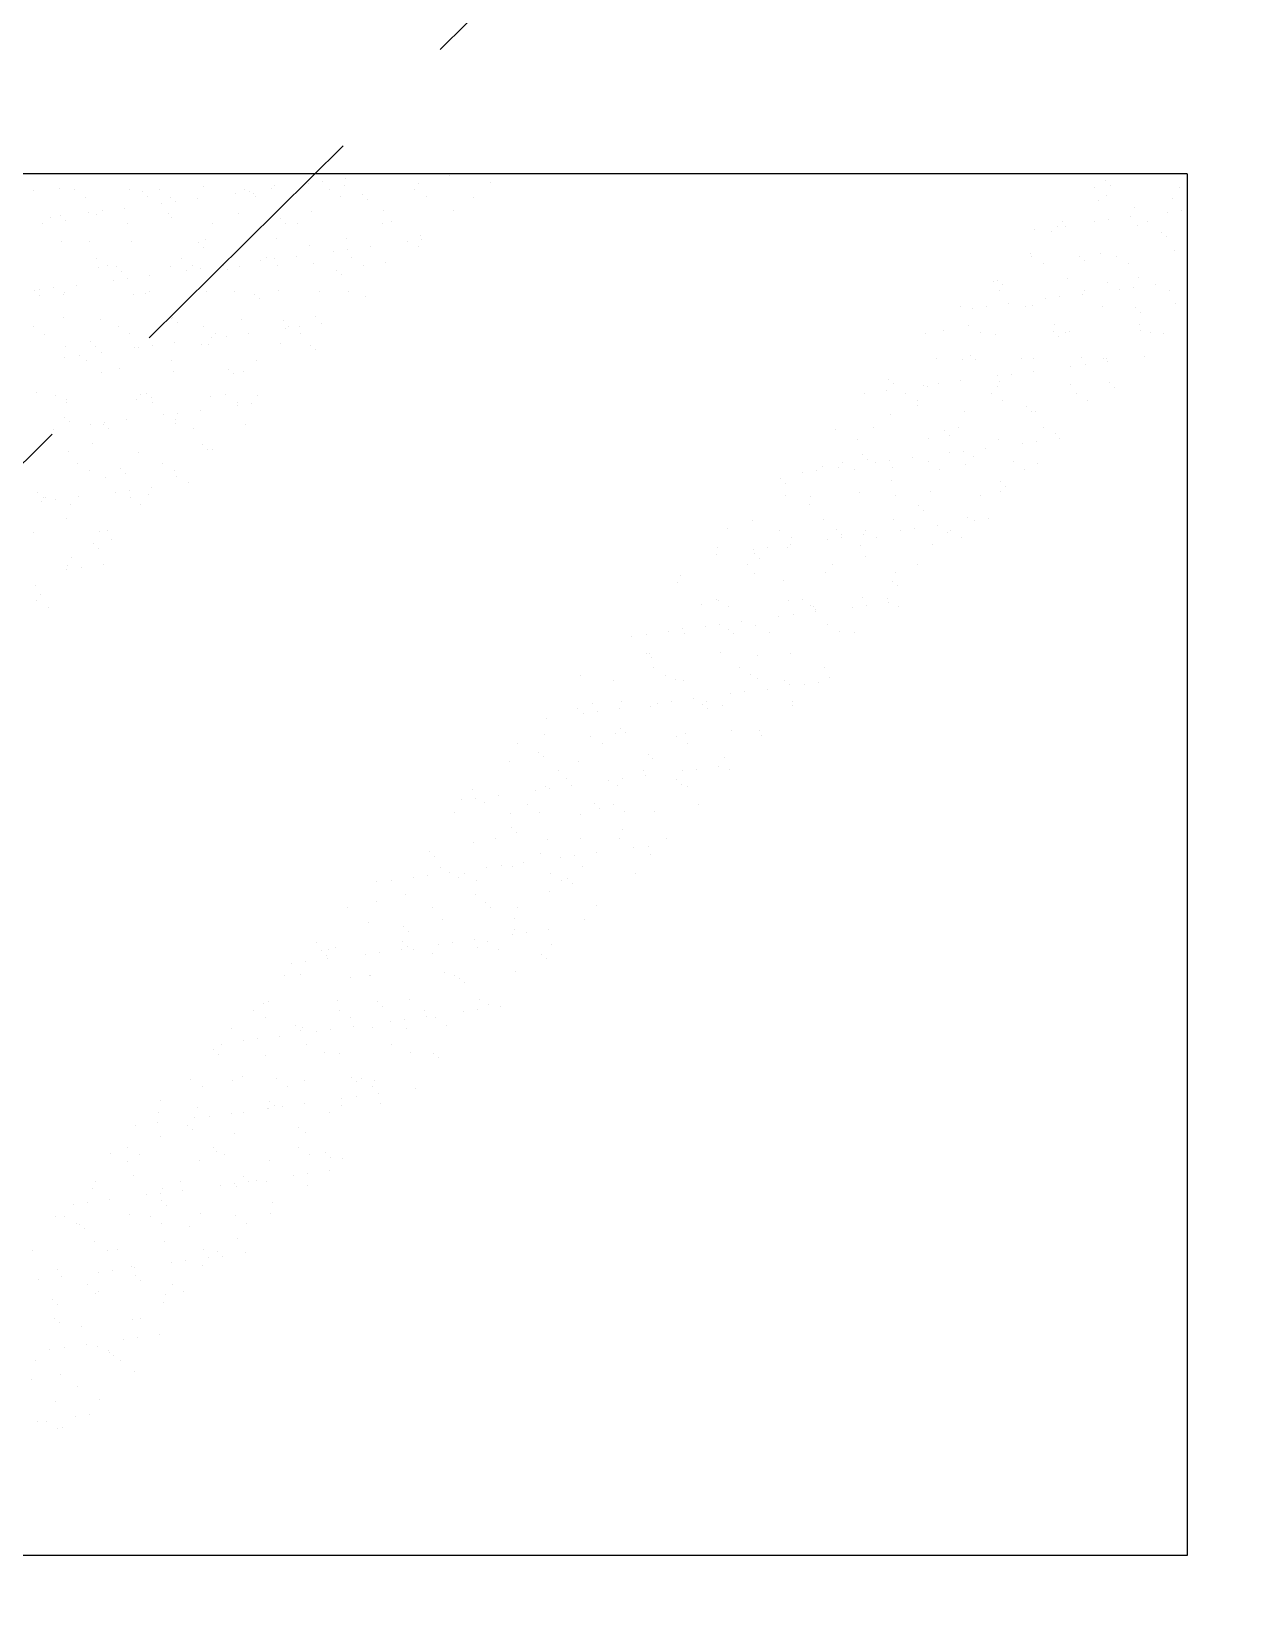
# Model space of a CAD drawing. Extents: x 686 to 7153, y 6615 to 11583.
# Drawn here: x 2783 to 3230, y 9268 to 9849 of the extents above; entities that cross this region are included whole.
import ezdxf

# ---------------------------------------------------------------- set-up
doc = ezdxf.new("R2010")
doc.units = 0
doc.header["$MEASUREMENT"] = 0
doc.linetypes.add('DASHED2', pattern=[0.375, 0.25, -0.125])
for name, color, linetype in [('3', 3, 'CONTINUOUS'), ('7', 7, 'CONTINUOUS'), ('BH', 3, 'CONTINUOUS'), ('TEXT', 3, 'CONTINUOUS')]:
    doc.layers.add(name, color=color, linetype=linetype)

# ---------------------------------------------------------------- blocks, each defined once
blk = doc.blocks.new('Q')
at = {"layer": 'BH'}
for p, q in [((407.25, 1086.48), (407.25, 1086.48)), ((459.84, 1087.33), (459.84, 1087.33)), ((484.75, 1086.54), (484.75, 1086.54)), ((486.01, 1087.66), (486.01, 1087.66)), ((498.33, 1088.33), (498.33, 1088.33)), ((503.53, 1089.01), (503.53, 1089.01)), ((511.59, 1087.54), (511.59, 1087.54)), ((511.66, 1090.08), (511.66, 1090.08)), ((538.6, 1088.51), (538.6, 1088.51)), ((550.03, 1091.38), (550.03, 1091.38)), ((564.78, 1088.85), (564.78, 1088.85)), ((786.25, 1086.79), (786.25, 1086.79)), ((790.04, 1089.39), (790.04, 1089.39)), ((791.88, 1087.7), (791.88, 1087.7)), ((817.39, 1086.84), (817.39, 1086.84)), ((397.49, 1085.87), (397.49, 1085.87)), ((412.55, 1086.11), (412.55, 1086.11)), ((416.77, 1083.42), (416.77, 1083.42)), ((432.83, 1086.36), (432.83, 1086.36)), ((437.5, 1085.52), (437.5, 1085.52)), ((439.35, 1083.84), (439.35, 1083.84)), ((443.69, 1086.16), (443.69, 1086.16)), ((444.49, 1081.24), (444.49, 1081.24)), ((447.91, 1083.48), (447.91, 1083.48)), ((449.7, 1081.93), (449.7, 1081.93)), ((457.83, 1083), (457.83, 1083)), ((471.41, 1084.79), (471.41, 1084.79)), ((474.83, 1086.22), (474.83, 1086.22)), ((476.62, 1085.47), (476.62, 1085.47)), ((478.11, 1084.64), (478.11, 1084.64)), ((479.05, 1083.53), (479.05, 1083.53)), ((505.97, 1086.28), (505.97, 1086.28)), ((510.19, 1083.59), (510.19, 1083.59)), ((518.12, 1084.3), (518.12, 1084.3)), ((519.97, 1082.61), (519.97, 1082.61)), ((537.11, 1086.33), (537.11, 1086.33)), ((541.33, 1083.65), (541.33, 1083.65)), ((558.73, 1083.41), (558.73, 1083.41)), ((787.59, 1082.05), (787.59, 1082.05)), ((790.46, 1084.1), (790.46, 1084.1)), ((814.6, 1083.02), (814.6, 1083.02)), ((403.99, 1075.91), (403.99, 1075.91)), ((407.44, 1076.75), (407.44, 1076.75)), ((409.29, 1075.06), (409.29, 1075.06)), ((417.58, 1077.7), (417.58, 1077.7)), ((420.77, 1077.1), (420.77, 1077.1)), ((422.78, 1078.38), (422.78, 1078.38)), ((430.91, 1079.45), (430.91, 1079.45)), ((446.95, 1077.44), (446.95, 1077.44)), ((448.05, 1075.86), (448.05, 1075.86)), ((472.53, 1077.31), (472.53, 1077.31)), ((488.06, 1075.52), (488.06, 1075.52)), ((499.54, 1078.29), (499.54, 1078.29)), ((525.71, 1078.62), (525.71, 1078.62)), ((551.29, 1078.5), (551.29, 1078.5)), ((791.15, 1075.1), (791.15, 1075.1)), ((799.28, 1076.17), (799.28, 1076.17)), ((800.58, 1079.73), (800.58, 1079.73)), ((812.86, 1077.96), (812.86, 1077.96)), ((818.07, 1078.64), (818.07, 1078.64)), ((400.81, 1073.69), (400.81, 1073.69)), ((431.95, 1073.75), (431.95, 1073.75)), ((463.09, 1073.81), (463.09, 1073.81)), ((489.9, 1073.83), (489.9, 1073.83)), ((494.23, 1073.86), (494.23, 1073.86)), ((525.37, 1073.92), (525.37, 1073.92)), ((528.67, 1074.64), (528.67, 1074.64)), ((539.23, 1069.25), (539.23, 1069.25)), ((764.23, 1071.55), (764.23, 1071.55)), ((770.52, 1070.95), (770.52, 1070.95)), ((772.36, 1072.62), (772.36, 1072.62)), ((774.5, 1074.37), (774.5, 1074.37)), ((775.53, 1072.8), (775.53, 1072.8)), ((785.95, 1074.41), (785.95, 1074.41)), ((801.71, 1073.13), (801.71, 1073.13)), ((805.64, 1074.43), (805.64, 1074.43)), ((810.54, 1070.61), (810.54, 1070.61)), ((407.88, 1067.21), (407.88, 1067.21)), ((417.98, 1067.09), (417.98, 1067.09)), ((433.46, 1067.09), (433.46, 1067.09)), ((458, 1066.74), (458, 1066.74)), ((459.84, 1065.05), (459.84, 1065.05)), ((460.47, 1068.06), (460.47, 1068.06)), ((486.64, 1068.39), (486.64, 1068.39)), ((498.6, 1065.86), (498.6, 1065.86)), ((507.55, 1063.65), (507.55, 1063.65)), ((512.22, 1068.27), (512.22, 1068.27)), ((512.75, 1064.34), (512.75, 1064.34)), ((520.88, 1065.41), (520.88, 1065.41)), ((534.47, 1067.2), (534.47, 1067.2)), ((538.62, 1065.51), (538.62, 1065.51)), ((539.67, 1067.88), (539.67, 1067.88)), ((812.38, 1068.92), (812.38, 1068.92)), ((815.23, 1063.76), (815.23, 1063.76)), ((420.63, 1061.07), (420.63, 1061.07)), ((421.4, 1057.83), (421.4, 1057.83)), ((424.84, 1058.38), (424.84, 1058.38)), ((427.94, 1057.97), (427.94, 1057.97)), ((447.58, 1058.17), (447.58, 1058.17)), ((451.77, 1061.12), (451.77, 1061.12)), ((455.98, 1058.44), (455.98, 1058.44)), ((467.05, 1058.32), (467.05, 1058.32)), ((473.16, 1058.05), (473.16, 1058.05)), ((480.63, 1060.11), (480.63, 1060.11)), ((482.91, 1061.18), (482.91, 1061.18)), ((485.84, 1060.79), (485.84, 1060.79)), ((487.12, 1058.49), (487.12, 1058.49)), ((493.97, 1061.86), (493.97, 1061.86)), ((500.17, 1059.02), (500.17, 1059.02)), ((514.05, 1061.24), (514.05, 1061.24)), ((518.27, 1058.55), (518.27, 1058.55)), ((526.34, 1059.35), (526.34, 1059.35)), ((762.64, 1062.91), (762.64, 1062.91)), ((763.18, 1061.69), (763.18, 1061.69)), ((767.4, 1059), (767.4, 1059)), ((780.47, 1061.83), (780.47, 1061.83)), ((782.32, 1060.14), (782.32, 1060.14)), ((788.22, 1062.78), (788.22, 1062.78)), ((794.32, 1061.74), (794.32, 1061.74)), ((798.54, 1059.06), (798.54, 1059.06)), ((426.8, 1053.02), (426.8, 1053.02)), ((429.78, 1056.28), (429.78, 1056.28)), ((432, 1053.71), (432, 1053.71)), ((440.13, 1054.78), (440.13, 1054.78)), ((453.71, 1056.56), (453.71, 1056.56)), ((458.92, 1057.25), (458.92, 1057.25)), ((468.54, 1057.08), (468.54, 1057.08)), ((508.56, 1056.74), (508.56, 1056.74)), ((510.4, 1055.05), (510.4, 1055.05)), ((749.15, 1052.56), (749.15, 1052.56)), ((750.41, 1053.05), (750.41, 1053.05)), ((776.16, 1053.53), (776.16, 1053.53)), ((791.02, 1052.17), (791.02, 1052.17)), ((802.34, 1053.86), (802.34, 1053.86)), ((397.88, 1049.19), (397.88, 1049.19)), ((399.72, 1047.5), (399.72, 1047.5)), ((399.88, 1049.48), (399.88, 1049.48)), ((405.08, 1050.16), (405.08, 1050.16)), ((408.51, 1047.94), (408.51, 1047.94)), ((408.88, 1048.65), (408.88, 1048.65)), ((413.21, 1051.23), (413.21, 1051.23)), ((434.09, 1047.82), (434.09, 1047.82)), ((438.48, 1048.31), (438.48, 1048.31)), ((440.02, 1048.71), (440.02, 1048.71)), ((461.1, 1048.79), (461.1, 1048.79)), ((471.16, 1048.76), (471.16, 1048.76)), ((478.5, 1047.96), (478.5, 1047.96)), ((480.34, 1046.27), (480.34, 1046.27)), ((487.27, 1049.13), (487.27, 1049.13)), ((502.31, 1048.82), (502.31, 1048.82)), ((512.85, 1049), (512.85, 1049)), ((519.1, 1047.08), (519.1, 1047.08)), ((751.44, 1049.27), (751.44, 1049.27)), ((752.26, 1051.37), (752.26, 1051.37)), ((768.25, 1046.19), (768.25, 1046.19)), ((773.45, 1046.88), (773.45, 1046.88)), ((781.58, 1047.95), (781.58, 1047.95)), ((782.58, 1049.33), (782.58, 1049.33)), ((795.17, 1049.73), (795.17, 1049.73)), ((800.37, 1050.42), (800.37, 1050.42)), ((808.5, 1051.49), (808.5, 1051.49)), ((813.72, 1049.39), (813.72, 1049.39)), ((737.09, 1043.3), (737.09, 1043.3)), ((741.33, 1042.65), (741.33, 1042.65)), ((746.54, 1043.33), (746.54, 1043.33)), ((754.67, 1044.4), (754.67, 1044.4)), ((760.96, 1043.39), (760.96, 1043.39)), ((763.27, 1043.64), (763.27, 1043.64)), ((788.85, 1043.51), (788.85, 1043.51)), ((800.97, 1043.05), (800.97, 1043.05)), ((802.81, 1041.36), (802.81, 1041.36)), ((815.86, 1044.49), (815.86, 1044.49)), ((397.56, 1035.97), (397.56, 1035.97)), ((408.42, 1039.53), (408.42, 1039.53)), ((422.03, 1038.57), (422.03, 1038.57)), ((428.7, 1036.02), (428.7, 1036.02)), ((448.21, 1038.9), (448.21, 1038.9)), ((448.43, 1039.18), (448.43, 1039.18)), ((450.28, 1037.5), (450.28, 1037.5)), ((459.84, 1036.08), (459.84, 1036.08)), ((473.79, 1038.78), (473.79, 1038.78)), ((489.04, 1038.3), (489.04, 1038.3)), ((489.85, 1035.43), (489.85, 1035.43)), ((490.98, 1036.14), (490.98, 1036.14)), ((495.06, 1036.12), (495.06, 1036.12)), ((500.8, 1039.75), (500.8, 1039.75)), ((503.19, 1037.19), (503.19, 1037.19)), ((730.9, 1034.62), (730.9, 1034.62)), ((740.12, 1036.59), (740.12, 1036.59)), ((770.91, 1034.27), (770.91, 1034.27)), ((771.26, 1036.65), (771.26, 1036.65)), ((776.79, 1034.26), (776.79, 1034.26)), ((802.4, 1036.7), (802.4, 1036.7)), ((802.97, 1034.6), (802.97, 1034.6)), ((401.78, 1033.28), (401.78, 1033.28)), ((409.14, 1028.67), (409.14, 1028.67)), ((418.37, 1030.41), (418.37, 1030.41)), ((420.22, 1028.72), (420.22, 1028.72)), ((432.92, 1033.34), (432.92, 1033.34)), ((434.72, 1028.55), (434.72, 1028.55)), ((441.22, 1029.03), (441.22, 1029.03)), ((449.35, 1030.1), (449.35, 1030.1)), ((458.98, 1029.52), (458.98, 1029.52)), ((461.73, 1029.52), (461.73, 1029.52)), ((462.93, 1031.89), (462.93, 1031.89)), ((464.06, 1033.39), (464.06, 1033.39)), ((468.14, 1032.57), (468.14, 1032.57)), ((476.27, 1033.64), (476.27, 1033.64)), ((487.9, 1029.86), (487.9, 1029.86)), ((495.2, 1033.45), (495.2, 1033.45)), ((498.99, 1029.18), (498.99, 1029.18)), ((724.2, 1033.41), (724.2, 1033.41)), ((744.33, 1033.9), (744.33, 1033.9)), ((749.78, 1033.29), (749.78, 1033.29)), ((772.75, 1032.58), (772.75, 1032.58)), ((775.47, 1033.96), (775.47, 1033.96)), ((806.62, 1034.02), (806.62, 1034.02)), ((811.51, 1033.39), (811.51, 1033.39)), ((409.1, 1024.8), (409.1, 1024.8)), ((414.3, 1025.48), (414.3, 1025.48)), ((416.96, 1023.61), (416.96, 1023.61)), ((422.43, 1026.55), (422.43, 1026.55)), ((436.02, 1028.34), (436.02, 1028.34)), ((448.1, 1023.67), (448.1, 1023.67)), ((479.24, 1023.72), (479.24, 1023.72)), ((500.84, 1027.49), (500.84, 1027.49)), ((728.37, 1024.18), (728.37, 1024.18)), ((737.72, 1024.04), (737.72, 1024.04)), ((740.85, 1025.5), (740.85, 1025.5)), ((742.69, 1023.81), (742.69, 1023.81)), ((759.51, 1024.23), (759.51, 1024.23)), ((763.9, 1024.37), (763.9, 1024.37)), ((781.45, 1024.61), (781.45, 1024.61)), ((789.48, 1024.25), (789.48, 1024.25)), ((790.66, 1024.29), (790.66, 1024.29)), ((790.8, 1023.27), (790.8, 1023.27)), ((804.39, 1025.06), (804.39, 1025.06)), ((422.66, 1019.3), (422.66, 1019.3)), ((428.92, 1020.75), (428.92, 1020.75)), ((448.84, 1019.63), (448.84, 1019.63)), ((468.93, 1020.4), (468.93, 1020.4)), ((470.77, 1018.71), (470.77, 1018.71)), ((474.42, 1019.51), (474.42, 1019.51)), ((750.55, 1017.97), (750.55, 1017.97)), ((755.76, 1018.65), (755.76, 1018.65)), ((763.89, 1019.72), (763.89, 1019.72)), ((777.47, 1021.51), (777.47, 1021.51)), ((782.67, 1022.2), (782.67, 1022.2)), ((398.86, 1011.97), (398.86, 1011.97)), ((405.64, 1010.93), (405.64, 1010.93)), ((436.78, 1010.98), (436.78, 1010.98)), ((438.87, 1011.63), (438.87, 1011.63)), ((467.92, 1011.04), (467.92, 1011.04)), ((701.92, 1011.57), (701.92, 1011.57)), ((710.05, 1012.64), (710.05, 1012.64)), ((710.79, 1016.72), (710.79, 1016.72)), ((712.63, 1015.03), (712.63, 1015.03)), ((717.05, 1011.49), (717.05, 1011.49)), ((723.63, 1014.43), (723.63, 1014.43)), ((724.83, 1014.14), (724.83, 1014.14)), ((728.84, 1015.11), (728.84, 1015.11)), ((736.97, 1016.18), (736.97, 1016.18)), ((748.19, 1011.55), (748.19, 1011.55)), ((750.41, 1014.02), (750.41, 1014.02)), ((751.39, 1015.84), (751.39, 1015.84)), ((777.42, 1014.99), (777.42, 1014.99)), ((779.33, 1011.61), (779.33, 1011.61)), ((791.41, 1015.49), (791.41, 1015.49)), ((793.25, 1013.8), (793.25, 1013.8)), ((409.77, 1009.41), (409.77, 1009.41)), ((409.85, 1008.24), (409.85, 1008.24)), ((435.35, 1009.28), (435.35, 1009.28)), ((440.71, 1009.94), (440.71, 1009.94)), ((440.99, 1008.3), (440.99, 1008.3)), ((458.57, 1005.42), (458.57, 1005.42)), ((462.36, 1010.26), (462.36, 1010.26)), ((472.14, 1008.35), (472.14, 1008.35)), ((472.15, 1007.21), (472.15, 1007.21)), ((477.36, 1007.89), (477.36, 1007.89)), ((479.47, 1010.74), (479.47, 1010.74)), ((721.27, 1008.81), (721.27, 1008.81)), ((721.33, 1007.06), (721.33, 1007.06)), ((752.41, 1008.86), (752.41, 1008.86)), ((761.34, 1006.71), (761.34, 1006.71)), ((783.55, 1008.92), (783.55, 1008.92)), ((408.81, 1002.85), (408.81, 1002.85)), ((410.65, 1001.16), (410.65, 1001.16)), ((418.32, 1000.12), (418.32, 1000.12)), ((423.29, 1000.03), (423.29, 1000.03)), ((423.52, 1000.81), (423.52, 1000.81)), ((431.65, 1001.88), (431.65, 1001.88)), ((445.24, 1003.66), (445.24, 1003.66)), ((449.41, 1001.97), (449.41, 1001.97)), ((449.47, 1000.36), (449.47, 1000.36)), ((450.44, 1004.35), (450.44, 1004.35)), ((475.05, 1000.24), (475.05, 1000.24)), ((711.34, 1003.79), (711.34, 1003.79)), ((738.35, 1004.77), (738.35, 1004.77)), ((763.19, 1005.03), (763.19, 1005.03)), ((764.53, 1005.1), (764.53, 1005.1)), ((404.74, 998.33), (404.74, 998.33)), ((425.03, 998.57), (425.03, 998.57)), ((456.18, 998.63), (456.18, 998.63)), ((691.27, 998.28), (691.27, 998.28)), ((699.28, 994.54), (699.28, 994.54)), ((705.31, 999.08), (705.31, 999.08)), ((725.46, 994.87), (725.46, 994.87)), ((731.28, 997.94), (731.28, 997.94)), ((733.13, 996.25), (733.13, 996.25)), ((736.45, 999.14), (736.45, 999.14)), ((751.04, 994.75), (751.04, 994.75)), ((764.98, 993.98), (764.98, 993.98)), ((767.59, 999.19), (767.59, 999.19)), ((771.89, 997.05), (771.89, 997.05)), ((773.11, 995.05), (773.11, 995.05)), ((410.4, 990.14), (410.4, 990.14)), ((419.35, 993.19), (419.35, 993.19)), ((435.98, 990.01), (435.98, 990.01)), ((459.37, 992.84), (459.37, 992.84)), ((461.21, 991.16), (461.21, 991.16)), ((462.99, 990.99), (462.99, 990.99)), ((701.22, 989.16), (701.22, 989.16)), ((719.27, 987.96), (719.27, 987.96)), ((732.85, 989.75), (732.85, 989.75)), ((738.06, 990.43), (738.06, 990.43)), ((741.83, 988.28), (741.83, 988.28)), ((746.19, 991.5), (746.19, 991.5)), ((759.77, 993.29), (759.77, 993.29)), ((413.71, 985.89), (413.71, 985.89)), ((417.93, 983.2), (417.93, 983.2)), ((429.3, 984.07), (429.3, 984.07)), ((431.15, 982.38), (431.15, 982.38)), ((444.85, 985.94), (444.85, 985.94)), ((449.07, 983.26), (449.07, 983.26)), ((679.02, 982.66), (679.02, 982.66)), ((684.22, 983.35), (684.22, 983.35)), ((686.39, 984.65), (686.39, 984.65)), ((692.35, 984.42), (692.35, 984.42)), ((693.99, 986.4), (693.99, 986.4)), ((698.2, 983.71), (698.2, 983.71)), ((703.07, 987.47), (703.07, 987.47)), ((705.94, 986.2), (705.94, 986.2)), ((711.14, 986.89), (711.14, 986.89)), ((711.97, 984.53), (711.97, 984.53)), ((725.13, 986.45), (725.13, 986.45)), ((729.34, 983.77), (729.34, 983.77)), ((738.98, 985.5), (738.98, 985.5)), ((756.27, 986.51), (756.27, 986.51)), ((760.49, 983.82), (760.49, 983.82)), ((765.16, 985.83), (765.16, 985.83)), ((423.92, 980.76), (423.92, 980.76)), ((432.74, 976.13), (432.74, 976.13)), ((440.87, 977.2), (440.87, 977.2)), ((450.1, 981.1), (450.1, 981.1)), ((454.46, 978.99), (454.46, 978.99)), ((671.16, 980.38), (671.16, 980.38)), ((673, 978.7), (673, 978.7)), ((711.77, 979.5), (711.77, 979.5)), ((751.78, 979.16), (751.78, 979.16)), ((753.62, 977.47), (753.62, 977.47)), ((399.24, 975.29), (399.24, 975.29)), ((400.62, 971.9), (400.62, 971.9)), ((401.09, 973.6), (401.09, 973.6)), ((401.97, 973.47), (401.97, 973.47)), ((405.83, 972.58), (405.83, 972.58)), ((411.03, 970.87), (411.03, 970.87)), ((413.96, 973.66), (413.96, 973.66)), ((427.54, 975.44), (427.54, 975.44)), ((433.11, 973.53), (433.11, 973.53)), ((436.61, 970.75), (436.61, 970.75)), ((439.85, 974.41), (439.85, 974.41)), ((672.91, 974.3), (672.91, 974.3)), ((681.7, 970.72), (681.7, 970.72)), ((682.24, 973.98), (682.24, 973.98)), ((699.91, 975.27), (699.91, 975.27)), ((713.38, 974.04), (713.38, 974.04)), ((721.72, 970.38), (721.72, 970.38)), ((726.09, 975.61), (726.09, 975.61)), ((744.52, 974.09), (744.52, 974.09)), ((751.67, 975.48), (751.67, 975.48)), ((409.79, 965.63), (409.79, 965.63)), ((660.85, 965.05), (660.85, 965.05)), ((687.02, 965.38), (687.02, 965.38)), ((712.6, 965.26), (712.6, 965.26)), ((723.56, 968.69), (723.56, 968.69)), ((739.61, 966.23), (739.61, 966.23)), ((742.07, 965.07), (742.07, 965.07)), ((747.28, 965.76), (747.28, 965.76)), ((397.54, 960.52), (397.54, 960.52)), ((421.79, 960.85), (421.79, 960.85)), ((424.55, 961.49), (424.55, 961.49)), ((651.64, 961.95), (651.64, 961.95)), ((670.92, 961.3), (670.92, 961.3)), ((691.66, 961.6), (691.66, 961.6)), ((693.44, 958.67), (693.44, 958.67)), ((693.5, 959.91), (693.5, 959.91)), ((701.57, 959.74), (701.57, 959.74)), ((702.06, 961.35), (702.06, 961.35)), ((706.28, 958.67), (706.28, 958.67)), ((715.16, 961.53), (715.16, 961.53)), ((720.36, 962.21), (720.36, 962.21)), ((728.49, 963.28), (728.49, 963.28)), ((732.26, 960.72), (732.26, 960.72)), ((733.2, 961.41), (733.2, 961.41)), ((737.42, 958.72), (737.42, 958.72)), ((419.74, 956.51), (419.74, 956.51)), ((421.58, 954.82), (421.58, 954.82)), ((426.01, 958.16), (426.01, 958.16)), ((647.95, 955.15), (647.95, 955.15)), ((661.32, 954.44), (661.32, 954.44)), ((661.6, 952.83), (661.6, 952.83)), ((666.52, 955.12), (666.52, 955.12)), ((673.54, 955.03), (673.54, 955.03)), ((674.65, 956.19), (674.65, 956.19)), ((675.14, 958.61), (675.14, 958.61)), ((688.24, 957.98), (688.24, 957.98)), ((700.54, 956), (700.54, 956)), ((726.72, 956.34), (726.72, 956.34)), ((409.84, 947.22), (409.84, 947.22)), ((410.05, 948.43), (410.05, 948.43)), ((411.66, 951.6), (411.66, 951.6)), ((415.05, 947.91), (415.05, 947.91)), ((423.18, 948.98), (423.18, 948.98)), ((647.74, 952.65), (647.74, 952.65)), ((659.18, 948.88), (659.18, 948.88)), ((663.44, 951.14), (663.44, 951.14)), ((690.32, 948.94), (690.32, 948.94)), ((702.2, 951.94), (702.2, 951.94)), ((721.46, 949), (721.46, 949)), ((398.17, 941.25), (398.17, 941.25)), ((633.38, 942.36), (633.38, 942.36)), ((634.47, 944.8), (634.47, 944.8)), ((661.48, 945.78), (661.48, 945.78)), ((672.14, 943.17), (672.14, 943.17)), ((687.65, 946.11), (687.65, 946.11)), ((712.15, 942.82), (712.15, 942.82)), ((713.23, 945.99), (713.23, 945.99)), ((398.72, 935.75), (398.72, 935.75)), ((400.22, 938.07), (400.22, 938.07)), ((647.86, 936.2), (647.86, 936.2)), ((648.58, 935.89), (648.58, 935.89)), ((674.17, 935.76), (674.17, 935.76)), ((679, 936.26), (679, 936.26)), ((701.17, 936.74), (701.17, 936.74)), ((710.14, 936.31), (710.14, 936.31)), ((714, 941.13), (714, 941.13)), ((402.94, 933.06), (402.94, 933.06)), ((642.08, 934.39), (642.08, 934.39)), ((652.07, 933.51), (652.07, 933.51)), ((670.54, 929.76), (670.54, 929.76)), ((675.74, 930.45), (675.74, 930.45)), ((682.09, 934.04), (682.09, 934.04)), ((683.21, 933.57), (683.21, 933.57)), ((683.87, 931.52), (683.87, 931.52)), ((683.94, 932.36), (683.94, 932.36)), ((697.46, 933.3), (697.46, 933.3)), ((702.66, 933.99), (702.66, 933.99)), ((710.79, 935.06), (710.79, 935.06)), ((714.35, 933.63), (714.35, 933.63)), ((630.04, 924.43), (630.04, 924.43)), ((635.1, 925.54), (635.1, 925.54)), ((636.11, 923.79), (636.11, 923.79)), ((643.62, 926.22), (643.62, 926.22)), ((648.83, 926.9), (648.83, 926.9)), ((652.03, 925.27), (652.03, 925.27)), ((656.96, 927.97), (656.96, 927.97)), ((662.11, 926.51), (662.11, 926.51)), ((667.25, 923.84), (667.25, 923.84)), ((688.28, 926.84), (688.28, 926.84)), ((692.64, 924.38), (692.64, 924.38)), ((698.39, 923.9), (698.39, 923.9)), ((616.7, 922.67), (616.7, 922.67)), ((621.91, 923.36), (621.91, 923.36)), ((653.87, 923.58), (653.87, 923.58)), ((621.97, 916.49), (621.97, 916.49)), ((623.04, 916.28), (623.04, 916.28)), ((623.81, 914.8), (623.81, 914.8)), ((649.21, 916.62), (649.21, 916.62)), ((662.57, 915.61), (662.57, 915.61)), ((674.8, 916.49), (674.8, 916.49)), ((597.87, 908.36), (597.87, 908.36)), ((610.15, 906.39), (610.15, 906.39)), ((624.79, 911.1), (624.79, 911.1)), ((629.01, 908.42), (629.01, 908.42)), ((632.51, 906.83), (632.51, 906.83)), ((655.93, 911.16), (655.93, 911.16)), ((660.15, 908.47), (660.15, 908.47)), ((662.74, 907.24), (662.74, 907.24)), ((672.53, 906.49), (672.53, 906.49)), ((687.07, 911.22), (687.07, 911.22)), ((688.91, 907.58), (688.91, 907.58)), ((635.73, 906.27), (635.73, 906.27)), ((652.84, 901.54), (652.84, 901.54)), ((658.05, 902.22), (658.05, 902.22)), ((666.18, 903.29), (666.18, 903.29)), ((674.37, 904.8), (674.37, 904.8)), ((679.76, 905.08), (679.76, 905.08)), ((684.96, 905.77), (684.96, 905.77)), ((596.66, 896.04), (596.66, 896.04)), ((602.45, 898.05), (602.45, 898.05)), ((604.21, 895.14), (604.21, 895.14)), ((612.34, 896.21), (612.34, 896.21)), ((613.05, 898.69), (613.05, 898.69)), ((623.67, 897.02), (623.67, 897.02)), ((625.92, 898), (625.92, 898)), ((631.13, 898.68), (631.13, 898.68)), ((639.26, 899.75), (639.26, 899.75)), ((642.47, 897.71), (642.47, 897.71)), ((644.19, 898.74), (644.19, 898.74)), ((644.31, 896.02), (644.31, 896.02)), ((649.84, 897.35), (649.84, 897.35)), ((675.33, 898.8), (675.33, 898.8)), ((675.43, 897.23), (675.43, 897.23)), ((585.42, 892.66), (585.42, 892.66)), ((599.01, 894.45), (599.01, 894.45)), ((612.41, 888.93), (612.41, 888.93)), ((574.8, 883.26), (574.8, 883.26)), ((584.6, 886.79), (584.6, 886.79)), ((601.72, 886.01), (601.72, 886.01)), ((605.94, 883.32), (605.94, 883.32)), ((610.78, 887.12), (610.78, 887.12)), ((614.25, 887.24), (614.25, 887.24)), ((632.87, 886.06), (632.87, 886.06)), ((636.36, 887), (636.36, 887)), ((637.08, 883.38), (637.08, 883.38)), ((653.01, 888.05), (653.01, 888.05)), ((663.37, 887.97), (663.37, 887.97)), ((664.01, 886.12), (664.01, 886.12)), ((582.34, 880.16), (582.34, 880.16)), ((584.19, 878.47), (584.19, 878.47)), ((622.95, 879.27), (622.95, 879.27)), ((624.3, 877.75), (624.3, 877.75)), ((650.47, 878.08), (650.47, 878.08)), ((571.71, 876.9), (571.71, 876.9)), ((589.98, 873.59), (589.98, 873.59)), ((597.29, 876.77), (597.29, 876.77)), ((621.12, 873.65), (621.12, 873.65)), ((621.56, 871.53), (621.56, 871.53)), ((635.14, 873.32), (635.14, 873.32)), ((640.35, 874), (640.35, 874)), ((648.48, 875.07), (648.48, 875.07)), ((652.26, 873.7), (652.26, 873.7)), ((558.22, 866.55), (558.22, 866.55)), ((581.31, 866.23), (581.31, 866.23)), ((585.23, 867.52), (585.23, 867.52)), ((586.51, 866.92), (586.51, 866.92)), ((592.89, 870.5), (592.89, 870.5)), ((594.64, 867.99), (594.64, 867.99)), ((608.23, 869.77), (608.23, 869.77)), ((611.41, 867.85), (611.41, 867.85)), ((613.43, 870.46), (613.43, 870.46)), ((632.9, 870.15), (632.9, 870.15)), ((634.74, 868.46), (634.74, 868.46)), ((636.99, 867.73), (636.99, 867.73)), ((554.39, 862.69), (554.39, 862.69)), ((559.6, 863.37), (559.6, 863.37)), ((562.83, 861.72), (562.83, 861.72)), ((567.73, 864.44), (567.73, 864.44)), ((578.66, 860.91), (578.66, 860.91)), ((602.84, 861.38), (602.84, 861.38)), ((609.8, 860.96), (609.8, 860.96)), ((640.94, 861.02), (640.94, 861.02)), ((551.74, 858.16), (551.74, 858.16)), ((572.34, 857.63), (572.34, 857.63)), ((582.88, 858.22), (582.88, 858.22)), ((597.92, 857.51), (597.92, 857.51)), ((604.68, 859.69), (604.68, 859.69)), ((614.02, 858.28), (614.02, 858.28)), ((624.93, 858.48), (624.93, 858.48)), ((566.92, 848.49), (566.92, 848.49)), ((572.78, 852.6), (572.78, 852.6)), ((574.62, 850.91), (574.62, 850.91)), ((585.86, 848.25), (585.86, 848.25)), ((598.06, 848.55), (598.06, 848.55)), ((612.04, 848.59), (612.04, 848.59)), ((613.38, 851.71), (613.38, 851.71)), ((629.2, 848.61), (629.2, 848.61)), ((542.72, 843.82), (542.72, 843.82)), ((558.85, 847.28), (558.85, 847.28)), ((583.32, 842.94), (583.32, 842.94)), ((603.86, 843.31), (603.86, 843.31)), ((617.45, 845.1), (617.45, 845.1)), ((622.65, 845.78), (622.65, 845.78)), ((623.34, 842.59), (623.34, 842.59)), ((544.56, 842.13), (544.56, 842.13)), ((546.79, 838.03), (546.79, 838.03)), ((563.61, 838.01), (563.61, 838.01)), ((568.82, 838.69), (568.82, 838.69)), ((572.97, 838.36), (572.97, 838.36)), ((576.95, 839.76), (576.95, 839.76)), ((590.53, 841.55), (590.53, 841.55)), ((595.73, 842.24), (595.73, 842.24)), ((598.55, 838.24), (598.55, 838.24)), ((523.11, 832.68), (523.11, 832.68)), ((528.67, 833.07), (528.67, 833.07)), ((536.69, 834.46), (536.69, 834.46)), ((541.9, 835.15), (541.9, 835.15)), ((550.03, 836.22), (550.03, 836.22)), ((553.26, 834.16), (553.26, 834.16)), ((555.59, 835.81), (555.59, 835.81)), ((559.81, 833.12), (559.81, 833.12)), ((586.74, 835.87), (586.74, 835.87)), ((590.95, 833.18), (590.95, 833.18)), ((593.28, 833.82), (593.28, 833.82)), ((595.12, 832.13), (595.12, 832.13)), ((617.88, 835.92), (617.88, 835.92)), ((523.2, 825.38), (523.2, 825.38)), ((533.9, 828.13), (533.9, 828.13)), ((559.48, 828.01), (559.48, 828.01)), ((563.21, 825.04), (563.21, 825.04)), ((586.49, 828.98), (586.49, 828.98)), ((512.71, 823.34), (512.71, 823.34)), ((543.85, 823.4), (543.85, 823.4)), ((565.06, 823.35), (565.06, 823.35)), ((574.99, 823.45), (574.99, 823.45)), ((603.82, 824.16), (603.82, 824.16)), ((520.41, 817.78), (520.41, 817.78)), ((533.15, 816.26), (533.15, 816.26)), ((535, 814.57), (535, 814.57)), ((547.42, 818.76), (547.42, 818.76)), ((573.6, 819.09), (573.6, 819.09)), ((573.76, 815.38), (573.76, 815.38)), ((578.04, 814.02), (578.04, 814.02)), ((586.17, 815.09), (586.17, 815.09)), ((599.18, 818.97), (599.18, 818.97)), ((501.39, 810.66), (501.39, 810.66)), ((505.6, 807.97), (505.6, 807.97)), ((508.35, 808.53), (508.35, 808.53)), ((532.33, 808), (532.33, 808)), ((532.53, 810.71), (532.53, 810.71)), ((534.53, 808.87), (534.53, 808.87)), ((536.75, 808.03), (536.75, 808.03)), ((545.91, 809.79), (545.91, 809.79)), ((551.12, 810.47), (551.12, 810.47)), ((559.25, 811.54), (559.25, 811.54)), ((560.11, 808.74), (560.11, 808.74)), ((563.67, 810.77), (563.67, 810.77)), ((567.89, 808.08), (567.89, 808.08)), ((572.83, 813.33), (572.83, 813.33)), ((587.12, 809.72), (587.12, 809.72)), ((492.08, 802.7), (492.08, 802.7)), ((497.28, 803.39), (497.28, 803.39)), ((503.09, 807.49), (503.09, 807.49)), ((504.93, 805.8), (504.93, 805.8)), ((505.41, 804.46), (505.41, 804.46)), ((519, 806.24), (519, 806.24)), ((524.2, 806.93), (524.2, 806.93)), ((543.7, 806.6), (543.7, 806.6)), ((583.71, 806.26), (583.71, 806.26)), ((585.55, 804.57), (585.55, 804.57)), ((489.64, 798.24), (489.64, 798.24)), ((495.46, 798.64), (495.46, 798.64)), ((513.63, 797.83), (513.63, 797.83)), ((520.79, 798.3), (520.79, 798.3)), ((521.04, 798.52), (521.04, 798.52)), ((548.05, 799.49), (548.05, 799.49)), ((551.93, 798.35), (551.93, 798.35)), ((553.65, 797.48), (553.65, 797.48)), ((574.23, 799.82), (574.23, 799.82)), ((555.49, 795.79), (555.49, 795.79)), ((478.32, 785.56), (478.32, 785.56)), ((481.98, 788.29), (481.98, 788.29)), ((483.57, 789.05), (483.57, 789.05)), ((508.98, 789.26), (508.98, 789.26)), ((509.46, 785.61), (509.46, 785.61)), ((523.59, 788.71), (523.59, 788.71)), ((525.43, 787.02), (525.43, 787.02)), ((535.16, 789.6), (535.16, 789.6)), ((540.61, 785.67), (540.61, 785.67)), ((555.13, 785.11), (555.13, 785.11)), ((560.34, 785.79), (560.34, 785.79)), ((560.74, 789.47), (560.74, 789.47)), ((564.19, 787.82), (564.19, 787.82)), ((568.47, 786.87), (568.47, 786.87)), ((469.92, 779.04), (469.92, 779.04)), ((482.54, 782.87), (482.54, 782.87)), ((493.53, 779.93), (493.53, 779.93)), ((496.09, 779.37), (496.09, 779.37)), ((506.5, 778.71), (506.5, 778.71)), ((513.68, 782.93), (513.68, 782.93)), ((514.63, 779.78), (514.63, 779.78)), ((521.67, 779.25), (521.67, 779.25)), ((528.22, 781.57), (528.22, 781.57)), ((533.42, 782.25), (533.42, 782.25)), ((534.13, 779.04), (534.13, 779.04)), ((541.55, 783.32), (541.55, 783.32)), ((544.82, 782.98), (544.82, 782.98)), ((548.68, 780.22), (548.68, 780.22)), ((466.58, 773.14), (466.58, 773.14)), ((474.38, 774.48), (474.38, 774.48)), ((479.59, 775.16), (479.59, 775.16)), ((487.72, 776.23), (487.72, 776.23)), ((495.37, 778.24), (495.37, 778.24)), ((497.72, 773.2), (497.72, 773.2)), ((501.3, 778.02), (501.3, 778.02)), ((528.86, 773.26), (528.86, 773.26)), ((463.47, 771.15), (463.47, 771.15)), ((465.31, 769.46), (465.31, 769.46)), ((482.61, 769.02), (482.61, 769.02)), ((504.07, 770.27), (504.07, 770.27)), ((509.61, 770), (509.61, 770)), ((535.79, 770.33), (535.79, 770.33)), ((544.08, 769.92), (544.08, 769.92)), ((545.93, 768.23), (545.93, 768.23)), ((474.01, 761.49), (474.01, 761.49)), ((514.02, 761.15), (514.02, 761.15)), ((455.26, 760.46), (455.26, 760.46)), ((459.47, 757.77), (459.47, 757.77)), ((470.55, 759.77), (470.55, 759.77)), ((486.4, 760.52), (486.4, 760.52)), ((490.62, 757.83), (490.62, 757.83)), ((496.72, 760.1), (496.72, 760.1)), ((515.87, 759.46), (515.87, 759.46)), ((517.54, 760.57), (517.54, 760.57)), ((521.76, 757.89), (521.76, 757.89)), ((522.3, 759.98), (522.3, 759.98)), ((537.44, 756.89), (537.44, 756.89)), ((443.95, 752.71), (443.95, 752.71)), ((457.65, 749.88), (457.65, 749.88)), ((483.24, 749.75), (483.24, 749.75)), ((483.6, 749.8), (483.6, 749.8)), ((483.96, 752.37), (483.96, 752.37)), ((485.8, 750.68), (485.8, 750.68)), ((488.81, 750.49), (488.81, 750.49)), ((496.93, 751.56), (496.93, 751.56)), ((510.24, 750.73), (510.24, 750.73)), ((510.52, 753.34), (510.52, 753.34)), ((515.72, 754.03), (515.72, 754.03)), ((523.85, 755.1), (523.85, 755.1)), ((524.57, 751.49), (524.57, 751.49)), ((443.1, 744.47), (443.1, 744.47)), ((443.51, 748.05), (443.51, 748.05)), ((456.68, 746.26), (456.68, 746.26)), ((461.89, 746.94), (461.89, 746.94)), ((470.02, 748.01), (470.02, 748.01)), ((474.66, 748.1), (474.66, 748.1)), ((505.8, 748.16), (505.8, 748.16)), ((434.97, 743.4), (434.97, 743.4)), ((444.17, 739.53), (444.17, 739.53)), ((453.9, 743.59), (453.9, 743.59)), ((455.74, 741.9), (455.74, 741.9)), ((471.18, 740.5), (471.18, 740.5)), ((494.5, 742.71), (494.5, 742.71)), ((497.35, 740.83), (497.35, 740.83)), ((425.68, 733.13), (425.68, 733.13)), ((432.19, 735.36), (432.19, 735.36)), ((436.41, 732.68), (436.41, 732.68)), ((463.33, 735.42), (463.33, 735.42)), ((464.44, 733.93), (464.44, 733.93)), ((467.55, 732.73), (467.55, 732.73)), ((494.48, 735.48), (494.48, 735.48)), ((498.69, 732.79), (498.69, 732.79)), ((504.46, 733.59), (504.46, 733.59)), ((432.11, 730.27), (432.11, 730.27)), ((458.28, 730.61), (458.28, 730.61)), ((483.87, 730.49), (483.87, 730.49)), ((506.15, 726.88), (506.15, 726.88)), ((506.3, 731.9), (506.3, 731.9)), ((510.87, 731.46), (510.87, 731.46)), ((420.45, 722.95), (420.45, 722.95)), ((434.38, 725.16), (434.38, 725.16)), ((451.59, 723), (451.59, 723)), ((465.9, 721.58), (465.9, 721.58)), ((471.11, 722.26), (471.11, 722.26)), ((471.81, 721.23), (471.81, 721.23)), ((474.4, 724.81), (474.4, 724.81)), ((476.24, 723.12), (476.24, 723.12)), ((479.24, 723.33), (479.24, 723.33)), ((482.73, 723.06), (482.73, 723.06)), ((492.82, 725.12), (492.82, 725.12)), ((497.98, 721.57), (497.98, 721.57)), ((498.03, 725.81), (498.03, 725.81)), ((417.27, 715.18), (417.27, 715.18)), ((419.22, 720.38), (419.22, 720.38)), ((425.4, 716.25), (425.4, 716.25)), ((438.98, 718.04), (438.98, 718.04)), ((444.19, 718.72), (444.19, 718.72)), ((444.34, 716.04), (444.34, 716.04)), ((444.8, 720.26), (444.8, 720.26)), ((452.32, 719.79), (452.32, 719.79)), ((484.94, 715.15), (484.94, 715.15)), ((405.73, 710.03), (405.73, 710.03)), ((409.13, 710.27), (409.13, 710.27)), ((412.07, 714.49), (412.07, 714.49)), ((432.74, 711.01), (432.74, 711.01)), ((440.27, 710.32), (440.27, 710.32)), ((446.18, 714.35), (446.18, 714.35)), ((458.91, 711.34), (458.91, 711.34)), ((471.41, 710.38), (471.41, 710.38)), ((484.5, 711.22), (484.5, 711.22)), ((413.34, 707.58), (413.34, 707.58)), ((414.27, 707.26), (414.27, 707.26)), ((416.12, 705.57), (416.12, 705.57)), ((444.49, 707.64), (444.49, 707.64)), ((454.88, 706.37), (454.88, 706.37)), ((475.63, 707.69), (475.63, 707.69)), ((397.38, 697.85), (397.38, 697.85)), ((419.85, 701.11), (419.85, 701.11)), ((424.82, 697.6), (424.82, 697.6)), ((428.53, 697.91), (428.53, 697.91)), ((445.43, 700.99), (445.43, 700.99)), ((459.67, 697.96), (459.67, 697.96)), ((464.83, 697.25), (464.83, 697.25)), ((472.44, 701.96), (472.44, 701.96)), ((433.37, 691.74), (433.37, 691.74)), ((434.62, 691.57), (434.62, 691.57)), ((448.2, 693.36), (448.2, 693.36)), ((453.41, 694.04), (453.41, 694.04)), ((459.54, 692.07), (459.54, 692.07)), ((461.54, 695.11), (461.54, 695.11)), ((466.67, 695.57), (466.67, 695.57)), ((475.12, 696.9), (475.12, 696.9)), ((399.57, 686.96), (399.57, 686.96)), ((406.36, 690.76), (406.36, 690.76)), ((407.7, 688.03), (407.7, 688.03)), ((421.29, 689.81), (421.29, 689.81)), ((426.49, 690.5), (426.49, 690.5)), ((434.77, 688.48), (434.77, 688.48)), ((436.61, 686.79), (436.61, 686.79)), ((417.2, 685.22), (417.2, 685.22)), ((420.48, 681.85), (420.48, 681.85)), ((421.42, 682.54), (421.42, 682.54)), ((446.06, 681.72), (446.06, 681.72)), ((448.35, 685.28), (448.35, 685.28)), ((452.56, 682.59), (452.56, 682.59)), ((404.71, 679.7), (404.71, 679.7)), ((406.55, 678.01), (406.55, 678.01)), ((445.31, 678.82), (445.31, 678.82)), ((405.46, 672.81), (405.46, 672.81)), ((406.99, 671.5), (406.99, 671.5)), ((415.25, 670.04), (415.25, 670.04)), ((434, 672.47), (434, 672.47)), ((436.6, 672.87), (436.6, 672.87)), ((416.92, 663.35), (416.92, 663.35)), ((421.11, 662.58), (421.11, 662.58)), ((430.51, 665.14), (430.51, 665.14)), ((435.71, 665.82), (435.71, 665.82)), ((443.84, 666.89), (443.84, 666.89)), ((398.36, 657.44), (398.36, 657.44)), ((403.59, 661.59), (403.59, 661.59)), ((408.79, 662.28), (408.79, 662.28)), ((425.21, 660.92), (425.21, 660.92)), ((425.28, 660.18), (425.28, 660.18)), ((427.05, 659.23), (427.05, 659.23)), ((429.5, 657.5), (429.5, 657.5)), ((407.62, 652.23), (407.62, 652.23)), ((434.63, 653.2), (434.63, 653.2)), ((396.99, 650.45), (396.99, 650.45)), ((413.54, 647.77), (413.54, 647.77)), ((405.69, 642.48), (405.69, 642.48)), ((421.74, 643.31), (421.74, 643.31)), ((399.23, 635.13), (399.23, 635.13)), ((402.21, 635.09), (402.21, 635.09)), ((412.81, 636.91), (412.81, 636.91)), ((418.01, 637.6), (418.01, 637.6)), ((406.43, 632.4), (406.43, 632.4)), ((408.25, 632.96), (408.25, 632.96))]:
    blk.add_line(p, q, dxfattribs=at)

msp = doc.modelspace()

# ---------------------------------------------------------------- linework, layer by layer
at = {"layer": '3', "linetype": 'DASHED2', "ltscale": 400}
msp.add_lwpolyline([(3536.04, 10440.92), (2336.04, 9250.92), (3536.04, 8060.92)], dxfattribs=at)
at = {"layer": '7'}
for p, q in [((3206.04, 9796.92), (2386.04, 9796.92)), ((3206.04, 9796.92), (3206.04, 9290.92)), ((3206.04, 9290.92), (2386.04, 9290.92))]:
    msp.add_line(p, q, dxfattribs=at)

# ---------------------------------------------------------------- block references
at = {"layer": 'TEXT'}
msp.add_blockref('Q', (2386.04, 8704.92), dxfattribs=at)

doc.saveas('drawing.dxf')
